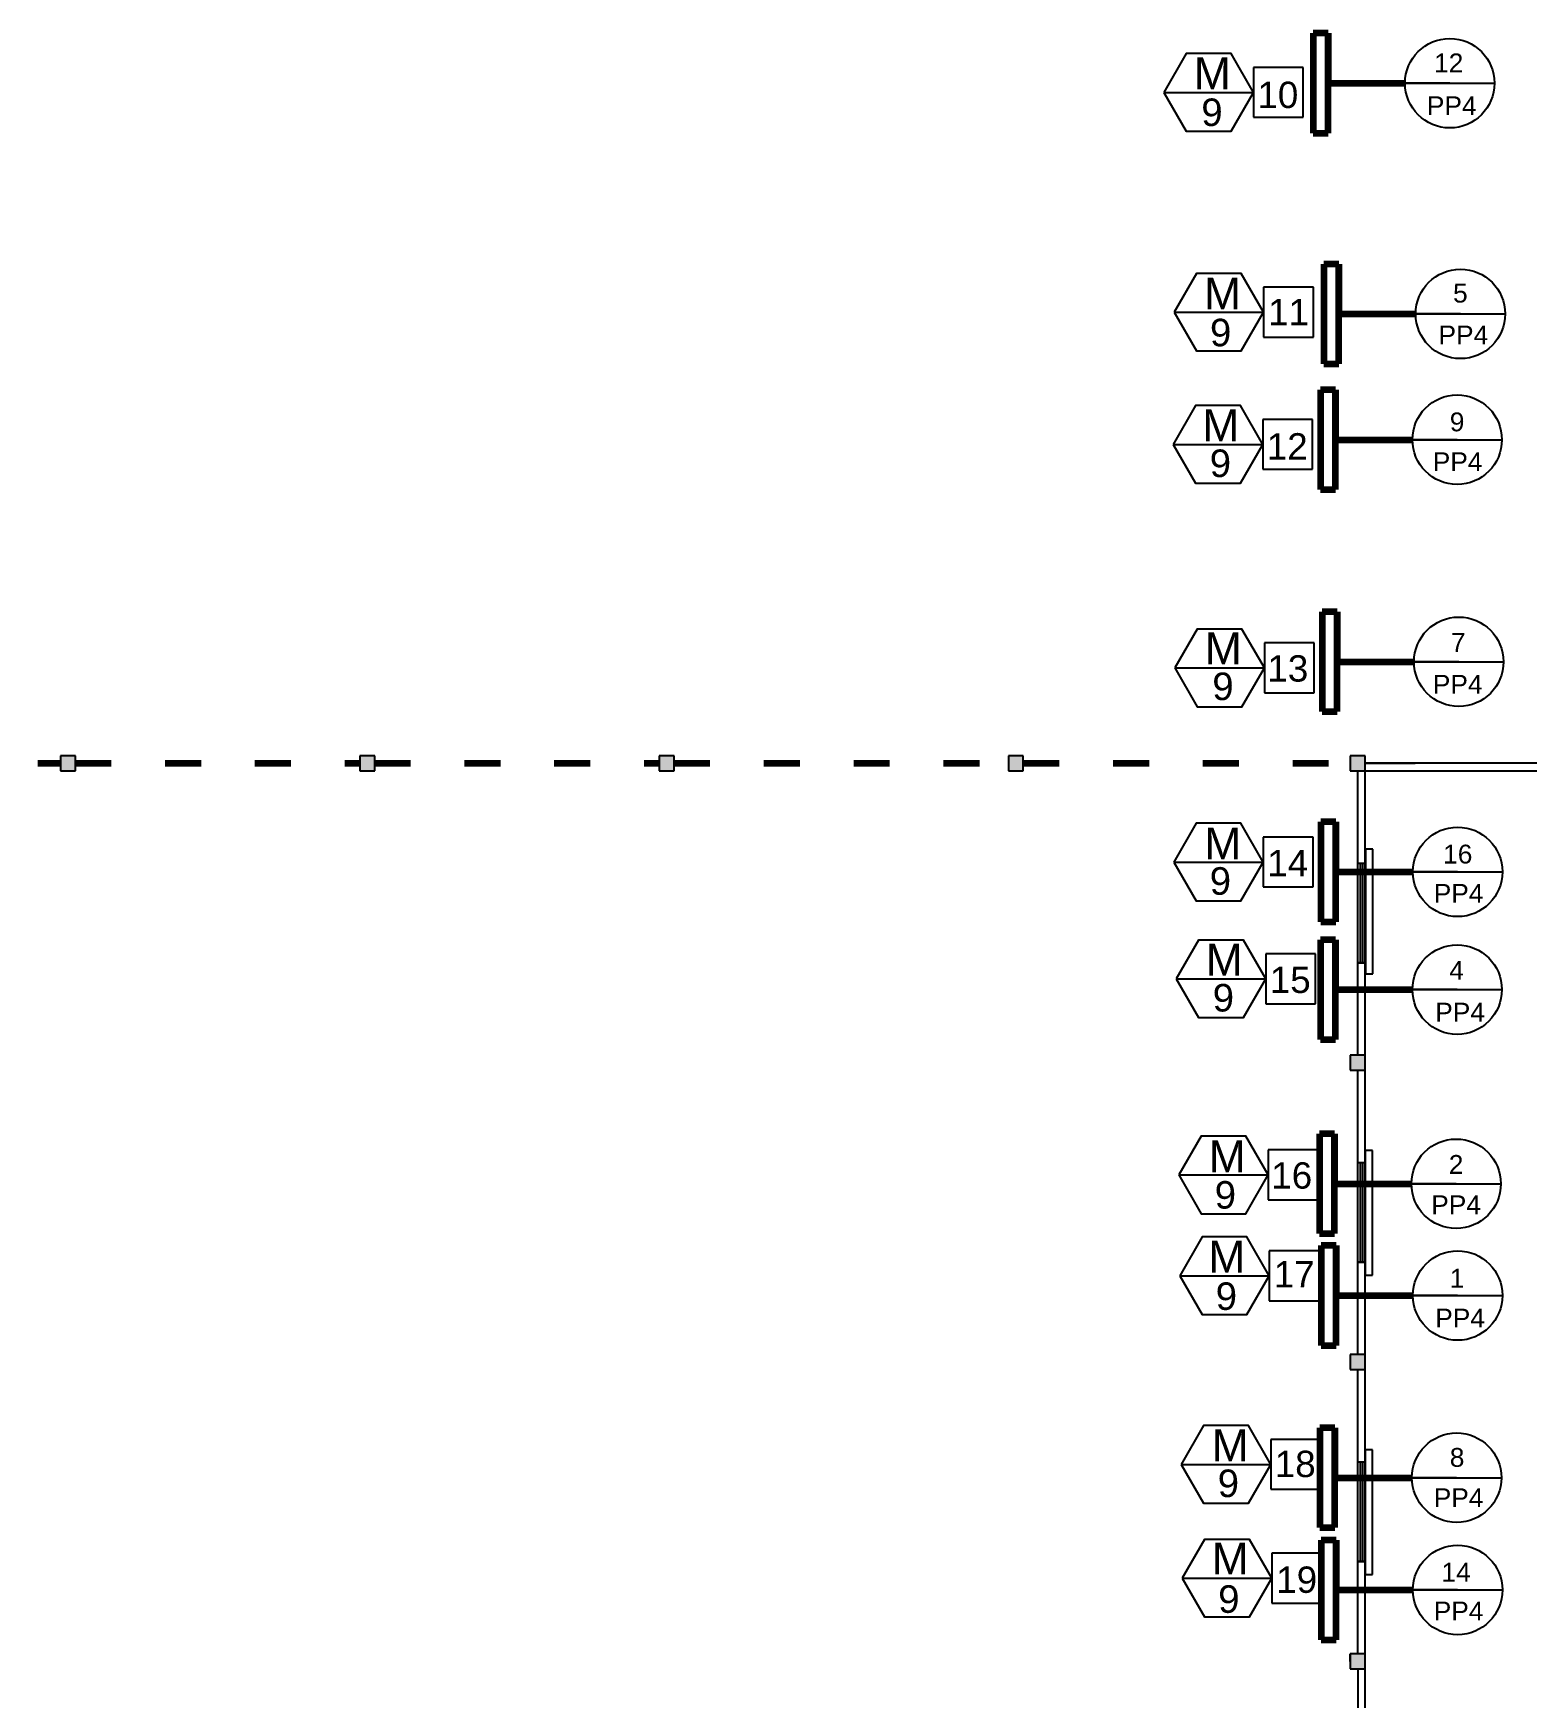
# Model space of a CAD drawing. Header units: millimetres. Extents: x 3339 to 2017737, y 4955 to 2748989.
# Drawn here: x 1169011 to 1198944, y 1667803 to 1701156 of the extents above; entities that cross this region are included whole.
import ezdxf

# ---------------------------------------------------------------- set-up
doc = ezdxf.new("R2010")
doc.units = ezdxf.units.MM
doc.header["$LTSCALE"] = 30
doc.linetypes.add('ACAD_ISO03W100', pattern=[30, 12, -18])
doc.styles.get("Standard").update_dxf_attribs({"font": 'arial.ttf'})

msp = doc.modelspace()

# ---------------------------------------------------------------- hatches: boundary and pattern name
at = {"true_color": 0xf8d731}
h = msp.add_hatch(color=40, dxfattribs=at)
h.dxf.hatch_style = 1
h.paths.add_polyline_path([(1241704.084, 1663828.947), (1241554.084, 1663828.947), (1241404.084, 1663828.947), (1241404.084, 1663678.947), (1241404.084, 1663528.947), (1241704.084, 1663528.947)])
h.paths.add_polyline_path([(1235854.084, 1663828.947), (1235704.084, 1663828.947), (1235554.084, 1663828.947), (1235554.084, 1663678.947), (1235554.084, 1663528.947), (1235854.084, 1663528.947)])
h.paths.add_polyline_path([(1232854.084, 1663828.947), (1232704.084, 1663828.947), (1232554.084, 1663828.947), (1232554.084, 1663678.947), (1232554.084, 1663528.947), (1232854.084, 1663528.947)])
h.paths.add_polyline_path([(1226854.084, 1663828.947), (1226704.084, 1663828.947), (1226554.084, 1663828.947), (1226554.084, 1663678.947), (1226554.084, 1663528.947), (1226854.084, 1663528.947)])
h.paths.add_polyline_path([(1220854.084, 1663828.947), (1220704.084, 1663828.947), (1220554.084, 1663828.947), (1220554.084, 1663678.947), (1220554.084, 1663528.947), (1220854.084, 1663528.947)])
h.paths.add_polyline_path([(1214854.084, 1663828.947), (1214704.084, 1663828.947), (1214554.084, 1663828.947), (1214554.084, 1663678.947), (1214554.084, 1663528.947), (1214854.084, 1663528.947)])
h.paths.add_polyline_path([(1208854.084, 1663828.947), (1208704.084, 1663828.947), (1208554.084, 1663828.947), (1208554.084, 1663678.947), (1208554.084, 1663528.947), (1208854.084, 1663528.947)])
h.paths.add_polyline_path([(1205854.084, 1663828.947), (1205704.084, 1663828.947), (1205554.084, 1663828.947), (1205554.084, 1663678.947), (1205554.084, 1663528.947), (1205854.084, 1663528.947)])
h.paths.add_polyline_path([(1200004.084, 1663828.947), (1199854.084, 1663828.947), (1199704.084, 1663828.947), (1199704.084, 1663528.947), (1200004.084, 1663528.947)])
h.paths.add_polyline_path([(1200004.084, 1666678.947), (1199854.084, 1666678.947), (1199704.084, 1666678.947), (1199704.084, 1666378.947), (1200004.084, 1666378.947)])
h.paths.add_polyline_path([(1200004.084, 1672678.947), (1199854.084, 1672678.947), (1199704.084, 1672678.947), (1199704.084, 1672528.947), (1199704.084, 1672378.947), (1200004.084, 1672378.947)])
h.paths.add_polyline_path([(1200004.084, 1678678.947), (1199854.084, 1678678.947), (1199704.084, 1678678.947), (1199704.084, 1678378.947), (1200004.084, 1678378.947)])
h.paths.add_polyline_path([(1195704.084, 1674678.947), (1195558.192, 1674678.947), (1195408.192, 1674678.947), (1195408.192, 1674528.947), (1195408.192, 1674378.947), (1195704.084, 1674378.947)])
h.paths.add_polyline_path([(1195704.084, 1668528.947), (1195704.084, 1668679.806), (1195408.192, 1668679.806), (1195408.192, 1668529.806), (1195408.192, 1668379.806), (1195704.084, 1668379.806)])
h.paths.add_polyline_path([(1195704.084, 1663828.947), (1195404.084, 1663828.947), (1195404.084, 1663528.947), (1195704.084, 1663528.947)])
h.paths.add_polyline_path([(1241704.084, 1666678.947), (1241554.084, 1666678.947), (1241404.084, 1666678.947), (1241404.084, 1666528.947), (1241404.084, 1666378.947), (1241704.084, 1666378.947)])
h.paths.add_polyline_path([(1241704.084, 1672678.947), (1241554.084, 1672678.947), (1241404.084, 1672678.947), (1241404.084, 1672528.947), (1241404.084, 1672378.947), (1241704.084, 1672378.947)])
h.paths.add_polyline_path([(1241704.084, 1678678.947), (1241554.084, 1678678.947), (1241404.084, 1678678.947), (1241404.084, 1678528.947), (1241404.084, 1678378.947), (1241704.084, 1678378.947)])
h.paths.add_polyline_path([(1188854.084, 1663828.947), (1188554.084, 1663828.947), (1188554.084, 1663528.947), (1188704.084, 1663528.947), (1188854.084, 1663528.947)])
h.paths.add_polyline_path([(1181854.084, 1663828.947), (1181554.084, 1663828.947), (1181554.084, 1663528.947), (1181704.084, 1663528.947), (1181854.084, 1663528.947)])
h.paths.add_polyline_path([(1175854.084, 1663828.947), (1175554.084, 1663828.947), (1175554.084, 1663528.947), (1175704.084, 1663528.947), (1175854.084, 1663528.947)])
h.paths.add_polyline_path([(1169854.084, 1663828.947), (1169554.084, 1663828.947), (1169554.084, 1663528.947), (1169704.084, 1663528.947), (1169854.084, 1663528.947)])
h.paths.add_polyline_path([(1200004.084, 1684678.947), (1199854.084, 1684678.947), (1199704.084, 1684678.947), (1199704.084, 1684528.947), (1199704.084, 1684378.947), (1200004.084, 1684378.947)])
h.paths.add_polyline_path([(1195704.084, 1680678.947), (1195558.192, 1680678.947), (1195408.192, 1680678.947), (1195408.192, 1680528.947), (1195408.192, 1680378.947), (1195704.084, 1680378.947)])
h.paths.add_polyline_path([(1195704.084, 1686678.947), (1195558.192, 1686678.947), (1195408.192, 1686678.947), (1195408.192, 1686528.947), (1195408.192, 1686378.947), (1195704.084, 1686378.947)])
h.paths.add_polyline_path([(1152004.084, 1663828.947), (1151704.084, 1663828.947), (1151704.084, 1663528.947), (1152004.084, 1663528.947)])
h.paths.add_polyline_path([(1157854.084, 1663828.947), (1157554.084, 1663828.947), (1157554.084, 1663528.947), (1157704.084, 1663528.947), (1157854.084, 1663528.947)])
h.paths.add_polyline_path([(1163854.084, 1663828.947), (1163554.084, 1663828.947), (1163554.084, 1663528.947), (1163704.084, 1663528.947), (1163854.084, 1663528.947)])
at = {"ltscale": 2, "true_color": 0xf8d731}
h = msp.add_hatch(dxfattribs=at)
h.set_pattern_fill('ANGLE', color=40)
h.set_pattern_definition([(0, (555349.603, 1616982.153), (0, 6.985), [5.08, -1.905]), (90, (555349.603, 1616982.153), (-6.985, 4e-16), [5.08, -1.905])])
h.paths.add_polyline_path([(1169554.084, 1686529.185), (1169554.084, 1686379.185), (1169854.084, 1686379.185), (1169854.084, 1686679.185), (1169704.084, 1686679.185), (1169554.084, 1686679.185)])
h.paths.add_polyline_path([(1175854.084, 1686679.13), (1175704.084, 1686679.13), (1175554.084, 1686679.13), (1175554.084, 1686529.13), (1175554.084, 1686379.13), (1175854.084, 1686379.13)])
h.paths.add_polyline_path([(1181704.084, 1686679.074), (1181554.084, 1686679.074), (1181554.084, 1686529.074), (1181554.084, 1686379.074), (1181854.084, 1686379.074), (1181854.084, 1686679.074)])
h.paths.add_polyline_path([(1188554.084, 1686379.009), (1188854.084, 1686379.009), (1188854.084, 1686679.009), (1188704.084, 1686679.009), (1188554.084, 1686679.009), (1188554.084, 1686529.009)])

# ---------------------------------------------------------------- linework, layer by layer
at = {"lineweight": 211, "ltscale": 5}
for p, q in [((1194661.823, 1701155.87), (1194661.823, 1699155.87)), ((1194961.823, 1701155.87), (1194661.823, 1701155.87)), ((1194661.823, 1701155.87), (1194661.823, 1700155.87)), ((1194961.823, 1699155.87), (1194961.823, 1701155.87)), ((1194961.823, 1701155.87), (1194961.823, 1700155.87)), ((1194961.823, 1700155.87), (1196501.823, 1700155.87)), ((1194661.823, 1699155.87), (1194961.823, 1699155.87)), ((1194875.382, 1696531.999), (1194875.382, 1694531.999)), ((1195175.382, 1696531.999), (1194875.382, 1696531.999)), ((1194875.382, 1696531.999), (1194875.382, 1695531.999)), ((1195175.382, 1694531.999), (1195175.382, 1696531.999)), ((1195175.382, 1696531.999), (1195175.382, 1695531.999)), ((1195175.382, 1695531.999), (1196715.382, 1695531.999)), ((1194875.382, 1694531.999), (1195175.382, 1694531.999)), ((1194809.839, 1694012.153), (1194809.839, 1692012.153)), ((1195109.839, 1694012.153), (1194809.839, 1694012.153)), ((1194809.839, 1694012.153), (1194809.839, 1693012.153)), ((1195109.839, 1692012.153), (1195109.839, 1694012.153)), ((1195109.839, 1694012.153), (1195109.839, 1693012.153)), ((1195109.839, 1693012.153), (1196649.839, 1693012.153)), ((1194809.839, 1692012.153), (1195109.839, 1692012.153)), ((1194841.785, 1689562.196), (1194841.785, 1687562.196)), ((1195141.785, 1689562.196), (1194841.785, 1689562.196)), ((1194841.785, 1689562.196), (1194841.785, 1688562.196)), ((1195141.785, 1687562.196), (1195141.785, 1689562.196)), ((1195141.785, 1689562.196), (1195141.785, 1688562.196)), ((1195141.785, 1688562.196), (1196681.785, 1688562.196)), ((1194841.785, 1687562.196), (1195141.785, 1687562.196)), ((1194819.603, 1685352.153), (1194819.603, 1683352.153)), ((1195119.603, 1685352.153), (1194819.603, 1685352.153)), ((1194819.603, 1685352.153), (1194819.603, 1684352.153)), ((1195119.603, 1683352.153), (1195119.603, 1685352.153)), ((1195119.603, 1685352.153), (1195119.603, 1684352.153)), ((1195119.603, 1684352.153), (1196659.603, 1684352.153)), ((1194819.603, 1683352.153), (1195119.603, 1683352.153)), ((1194813.333, 1682992.153), (1194813.333, 1680992.153)), ((1195113.333, 1682992.153), (1194813.333, 1682992.153)), ((1194813.333, 1682992.153), (1194813.333, 1681992.153)), ((1195113.333, 1680992.153), (1195113.333, 1682992.153)), ((1195113.333, 1682992.153), (1195113.333, 1681992.153)), ((1195113.333, 1681992.153), (1196653.333, 1681992.153)), ((1194813.333, 1680992.153), (1195113.333, 1680992.153)), ((1194793.333, 1679102.153), (1194793.333, 1677102.153)), ((1195093.333, 1679102.153), (1194793.333, 1679102.153)), ((1194793.333, 1679102.153), (1194793.333, 1678102.153)), ((1195093.333, 1677102.153), (1195093.333, 1679102.153)), ((1195093.333, 1679102.153), (1195093.333, 1678102.153)), ((1195093.333, 1678102.153), (1196633.333, 1678102.153)), ((1194793.333, 1677102.153), (1195093.333, 1677102.153)), ((1194823.333, 1676862.153), (1194823.333, 1674862.153)), ((1195123.333, 1676862.153), (1194823.333, 1676862.153)), ((1194823.333, 1676862.153), (1194823.333, 1675862.153)), ((1195123.333, 1674862.153), (1195123.333, 1676862.153)), ((1195123.333, 1676862.153), (1195123.333, 1675862.153)), ((1195123.333, 1675862.153), (1196663.333, 1675862.153)), ((1194823.333, 1674862.153), (1195123.333, 1674862.153)), ((1194799.603, 1673212.153), (1194799.603, 1671212.153)), ((1195099.603, 1673212.153), (1194799.603, 1673212.153)), ((1194799.603, 1673212.153), (1194799.603, 1672212.153)), ((1195099.603, 1671212.153), (1195099.603, 1673212.153)), ((1195099.603, 1673212.153), (1195099.603, 1672212.153)), ((1195099.603, 1672212.153), (1196639.603, 1672212.153)), ((1194799.603, 1671212.153), (1195099.603, 1671212.153)), ((1194823.333, 1670962.153), (1194823.333, 1668962.153)), ((1195123.333, 1670962.153), (1194823.333, 1670962.153)), ((1194823.333, 1670962.153), (1194823.333, 1669962.153)), ((1195123.333, 1668962.153), (1195123.333, 1670962.153)), ((1195123.333, 1670962.153), (1195123.333, 1669962.153)), ((1195123.333, 1669962.153), (1196663.333, 1669962.153)), ((1194823.333, 1668962.153), (1195123.333, 1668962.153))]:
    msp.add_line(p, q, dxfattribs=at)
for p, q in [((1193465.177, 1700472.517), (1193465.177, 1699472.517)), ((1194465.177, 1700472.517), (1193465.177, 1700472.517)), ((1193465.177, 1700472.517), (1193465.177, 1699972.517)), ((1194465.177, 1699472.517), (1194465.177, 1700472.517)), ((1197401.823, 1700155.87), (1196501.823, 1700155.87)), ((1196501.823, 1700155.87), (1198301.823, 1700155.87)), ((1197401.823, 1700155.87), (1197401.823, 1700155.87)), ((1191671.587, 1699972.517), (1193465.177, 1699972.517)), ((1193465.177, 1699472.517), (1194465.177, 1699472.517)), ((1193668.736, 1696068.647), (1193668.736, 1695068.647)), ((1194668.736, 1696068.647), (1193668.736, 1696068.647)), ((1193668.736, 1696068.647), (1193668.736, 1695568.647)), ((1194668.736, 1695068.647), (1194668.736, 1696068.647)), ((1197569.839, 1695765.883), (1197569.839, 1695762.153)), ((1191875.146, 1695568.647), (1193668.736, 1695568.647)), ((1197615.382, 1695531.999), (1196715.382, 1695531.999)), ((1196715.382, 1695531.999), (1198515.382, 1695531.999)), ((1197615.382, 1695531.999), (1197615.382, 1695531.999)), ((1193668.736, 1695068.647), (1194668.736, 1695068.647)), ((1193653.193, 1693418.801), (1193653.193, 1692418.801)), ((1194653.193, 1693418.801), (1193653.193, 1693418.801)), ((1193653.193, 1693418.801), (1193653.193, 1692918.801)), ((1194653.193, 1692418.801), (1194653.193, 1693418.801)), ((1197549.839, 1693012.153), (1196649.839, 1693012.153)), ((1196649.839, 1693012.153), (1198449.839, 1693012.153)), ((1197549.839, 1693012.153), (1197549.839, 1693012.153)), ((1191859.603, 1692918.801), (1193653.193, 1692918.801)), ((1193653.193, 1692418.801), (1194653.193, 1692418.801)), ((1197549.839, 1692115.883), (1197549.839, 1692112.153)), ((1193685.139, 1688938.843), (1193685.139, 1687938.843)), ((1194685.139, 1688938.843), (1193685.139, 1688938.843)), ((1193685.139, 1688938.843), (1193685.139, 1688438.843)), ((1194685.139, 1687938.843), (1194685.139, 1688938.843)), ((1191891.549, 1688438.843), (1193685.139, 1688438.843)), ((1197581.785, 1688562.196), (1196681.785, 1688562.196)), ((1196681.785, 1688562.196), (1198481.785, 1688562.196)), ((1197581.785, 1688562.196), (1197581.785, 1688562.196)), ((1193685.139, 1687938.843), (1194685.139, 1687938.843)), ((1197581.785, 1687665.926), (1197581.785, 1687662.196)), ((1169554.084, 1686679.185), (1169554.084, 1686379.185)), ((1169854.084, 1686679.185), (1169554.084, 1686679.185)), ((1169554.084, 1686679.185), (1169554.084, 1686529.185)), ((1169854.084, 1686679.185), (1169704.084, 1686679.185)), ((1169854.084, 1686379.185), (1169854.084, 1686679.185)), ((1169854.084, 1686529.185), (1169854.084, 1686679.185)), ((1175554.084, 1686679.13), (1175554.084, 1686379.13)), ((1175854.084, 1686679.13), (1175554.084, 1686679.13)), ((1175554.084, 1686679.13), (1175554.084, 1686529.13)), ((1175854.084, 1686679.13), (1175704.084, 1686679.13)), ((1175854.084, 1686379.13), (1175854.084, 1686679.13)), ((1175854.084, 1686529.13), (1175854.084, 1686679.13)), ((1181554.084, 1686679.074), (1181554.084, 1686379.074)), ((1181854.084, 1686679.074), (1181554.084, 1686679.074)), ((1181554.084, 1686679.074), (1181554.084, 1686529.074)), ((1181854.084, 1686679.074), (1181704.084, 1686679.074)), ((1181854.084, 1686379.074), (1181854.084, 1686679.074)), ((1181854.084, 1686529.074), (1181854.084, 1686679.074)), ((1188554.084, 1686679.009), (1188554.084, 1686379.009)), ((1188854.084, 1686679.009), (1188554.084, 1686679.009)), ((1188554.084, 1686679.009), (1188554.084, 1686529.009)), ((1188854.084, 1686679.009), (1188704.084, 1686679.009)), ((1188854.084, 1686379.009), (1188854.084, 1686679.009)), ((1188854.084, 1686529.009), (1188854.084, 1686679.009)), ((1195408.192, 1686678.947), (1195408.192, 1686378.947)), ((1195704.084, 1686678.947), (1195408.192, 1686678.947)), ((1195408.192, 1686678.947), (1195408.192, 1686528.947)), ((1195704.084, 1686678.947), (1195558.192, 1686678.947)), ((1195704.084, 1668528.947), (1195704.084, 1686678.947)), ((1169554.084, 1686379.185), (1169854.084, 1686379.185)), ((1175554.084, 1686379.13), (1175854.084, 1686379.13)), ((1181554.084, 1686379.074), (1181854.084, 1686379.074)), ((1188554.084, 1686379.009), (1188854.084, 1686379.009)), ((1195408.192, 1686378.947), (1199704.084, 1686378.947)), ((1195558.192, 1680678.947), (1195558.192, 1686378.947)), ((1196708.192, 1686528.947), (1195704.084, 1686528.947)), ((1195704.084, 1686528.947), (1195708.192, 1686528.947)), ((1199854.084, 1686528.947), (1195704.084, 1686528.947)), ((1195708.192, 1686528.947), (1196708.192, 1686528.947)), ((1193663.193, 1685048.801), (1193663.193, 1684048.801)), ((1194663.193, 1685048.801), (1193663.193, 1685048.801)), ((1193663.193, 1685048.801), (1193663.193, 1684548.801)), ((1194663.193, 1684048.801), (1194663.193, 1685048.801)), ((1195712.521, 1684808.876), (1195712.521, 1682308.876)), ((1195862.521, 1684808.876), (1195712.521, 1684808.876)), ((1195712.521, 1684808.876), (1195712.521, 1684808.876)), ((1195862.521, 1682308.876), (1195862.521, 1684808.876)), ((1191869.603, 1684548.801), (1193663.193, 1684548.801)), ((1193663.193, 1684548.801), (1193663.193, 1684548.801)), ((1197559.603, 1684352.153), (1196659.603, 1684352.153)), ((1196659.603, 1684352.153), (1198459.603, 1684352.153)), ((1197559.603, 1684352.153), (1197559.603, 1684352.153)), ((1193663.193, 1684048.801), (1194663.193, 1684048.801)), ((1197559.603, 1683455.883), (1197559.603, 1683452.153)), ((1193713.193, 1682708.801), (1193713.193, 1681708.801)), ((1194713.193, 1682708.801), (1193713.193, 1682708.801)), ((1193713.193, 1682708.801), (1193713.193, 1682208.801)), ((1194713.193, 1681708.801), (1194713.193, 1682708.801)), ((1195558.192, 1680678.947), (1195558.192, 1682528.947)), ((1195558.192, 1682528.947), (1195708.192, 1682528.947)), ((1191919.603, 1682208.801), (1193713.193, 1682208.801)), ((1195712.521, 1682308.876), (1195862.521, 1682308.876)), ((1197549.603, 1681992.153), (1196649.603, 1681992.153)), ((1196649.603, 1681992.153), (1198449.603, 1681992.153)), ((1197549.603, 1681992.153), (1197549.603, 1681992.153)), ((1193713.193, 1681708.801), (1194713.193, 1681708.801)), ((1197549.603, 1681095.883), (1197549.603, 1681092.153)), ((1195408.192, 1680678.947), (1195408.192, 1680378.947)), ((1195704.084, 1680678.947), (1195408.192, 1680678.947)), ((1195408.192, 1680678.947), (1195408.192, 1680528.947)), ((1195704.084, 1680678.947), (1195558.192, 1680678.947)), ((1195408.192, 1680378.947), (1195704.084, 1680378.947)), ((1195558.192, 1674678.947), (1195558.192, 1680378.947)), ((1195704.084, 1680528.947), (1195708.192, 1680528.947)), ((1195704.084, 1680528.947), (1195708.192, 1680528.947)), ((1193763.193, 1678778.801), (1193763.193, 1677778.801)), ((1194763.193, 1678778.801), (1193763.193, 1678778.801)), ((1193763.193, 1678778.801), (1193763.193, 1678278.801)), ((1194763.193, 1677778.801), (1194763.193, 1678778.801)), ((1195702.521, 1678768.876), (1195702.521, 1676268.876)), ((1195852.521, 1678768.876), (1195702.521, 1678768.876)), ((1195702.521, 1678768.876), (1195702.521, 1678768.876)), ((1195852.521, 1676268.876), (1195852.521, 1678768.876)), ((1191969.603, 1678278.801), (1193763.193, 1678278.801)), ((1197529.603, 1678102.153), (1196629.603, 1678102.153)), ((1196629.603, 1678102.153), (1198429.603, 1678102.153)), ((1197529.603, 1678102.153), (1197529.603, 1678102.153)), ((1193763.193, 1677778.801), (1194763.193, 1677778.801)), ((1197529.603, 1677205.883), (1197529.603, 1677202.153)), ((1193783.193, 1676758.801), (1193783.193, 1675758.801)), ((1194783.193, 1676758.801), (1193783.193, 1676758.801)), ((1193783.193, 1676758.801), (1193783.193, 1676258.801)), ((1194783.193, 1675758.801), (1194783.193, 1676758.801)), ((1195558.192, 1674678.947), (1195558.192, 1676528.947)), ((1195558.192, 1676528.947), (1195708.192, 1676528.947)), ((1191989.603, 1676258.801), (1193783.193, 1676258.801)), ((1195702.521, 1676268.876), (1195852.521, 1676268.876)), ((1193783.193, 1675758.801), (1194783.193, 1675758.801)), ((1197559.603, 1675862.153), (1196659.603, 1675862.153)), ((1196659.603, 1675862.153), (1198459.603, 1675862.153)), ((1197559.603, 1675862.153), (1197559.603, 1675862.153)), ((1195408.192, 1674678.947), (1195408.192, 1674378.947)), ((1195704.084, 1674678.947), (1195408.192, 1674678.947)), ((1195408.192, 1674678.947), (1195408.192, 1674528.947)), ((1195704.084, 1674678.947), (1195558.192, 1674678.947)), ((1197559.603, 1674965.883), (1197559.603, 1674962.153)), ((1195408.192, 1674378.947), (1195704.084, 1674378.947)), ((1195558.192, 1668679.806), (1195558.192, 1674378.947)), ((1193813.193, 1672978.801), (1193813.193, 1671978.801)), ((1194813.193, 1672978.801), (1193813.193, 1672978.801)), ((1193813.193, 1672978.801), (1193813.193, 1672478.801)), ((1194813.193, 1671978.801), (1194813.193, 1672978.801)), ((1195702.521, 1672768.876), (1195702.521, 1670268.876)), ((1195852.521, 1672768.876), (1195702.521, 1672768.876)), ((1195702.521, 1672768.876), (1195702.521, 1672768.876)), ((1195852.521, 1670268.876), (1195852.521, 1672768.876)), ((1192019.603, 1672478.801), (1193813.193, 1672478.801)), ((1197539.603, 1672212.153), (1196639.603, 1672212.153)), ((1196639.603, 1672212.153), (1198439.603, 1672212.153)), ((1197539.603, 1672212.153), (1197539.603, 1672212.153)), ((1193813.193, 1671978.801), (1194813.193, 1671978.801)), ((1197539.603, 1671315.883), (1197539.603, 1671312.153)), ((1193833.193, 1670698.801), (1193833.193, 1669698.801)), ((1194833.193, 1670698.801), (1193833.193, 1670698.801)), ((1193833.193, 1670698.801), (1193833.193, 1670198.801)), ((1194833.193, 1669698.801), (1194833.193, 1670698.801)), ((1195558.192, 1668679.806), (1195558.192, 1670529.806)), ((1195558.192, 1670529.806), (1195708.192, 1670529.806)), ((1192039.603, 1670198.801), (1193833.193, 1670198.801)), ((1195702.521, 1670268.876), (1195852.521, 1670268.876)), ((1193833.193, 1669698.801), (1194833.193, 1669698.801)), ((1197559.603, 1669962.153), (1196659.603, 1669962.153)), ((1196659.603, 1669962.153), (1198459.603, 1669962.153)), ((1197559.603, 1669962.153), (1197559.603, 1669962.153)), ((1197559.603, 1669065.883), (1197559.603, 1669062.153)), ((1195408.192, 1668679.806), (1195408.192, 1668529.806)), ((1195408.192, 1668529.806), (1195408.192, 1668679.806)), ((1195704.084, 1668679.806), (1195408.192, 1668679.806)), ((1195408.192, 1668529.806), (1195408.192, 1668379.806)), ((1195408.192, 1668379.806), (1195704.084, 1668379.806)), ((1195558.192, 1668379.806), (1195558.192, 1663828.947)), ((1195704.084, 1663528.947), (1195704.084, 1668528.947))]:
    msp.add_line(p, q)
at = {"linetype": 'ACAD_ISO03W100', "lineweight": 200, "ltscale": 2}
for p, q in [((1163704.084, 1686529.241), (1169554.084, 1686529.187)), ((1169854.084, 1686529.184), (1175554.084, 1686529.131)), ((1175854.084, 1686529.128), (1181554.084, 1686529.075)), ((1181854.084, 1686529.073), (1188554.084, 1686529.01)), ((1188854.084, 1686529.008), (1195408.192, 1686528.947))]:
    msp.add_line(p, q, dxfattribs=at)
at = {"color": 9, "true_color": 0xafd9aa}
for p, q in [((1195558.192, 1684528.947), (1195708.192, 1684528.947)), ((1195558.192, 1682528.947), (1195558.192, 1684528.947)), ((1195558.192, 1684528.947), (1195608.192, 1684528.947)), ((1195608.192, 1684528.947), (1195608.192, 1682528.947)), ((1195658.192, 1682528.947), (1195658.192, 1684528.947)), ((1195708.192, 1684528.947), (1195708.192, 1683528.947)), ((1195708.192, 1683528.947), (1195708.192, 1682528.947)), ((1195708.192, 1682528.947), (1195558.192, 1682528.947)), ((1195608.192, 1682528.947), (1195658.192, 1682528.947)), ((1195558.192, 1678528.947), (1195708.192, 1678528.947)), ((1195558.192, 1676528.947), (1195558.192, 1678528.947)), ((1195558.192, 1678528.947), (1195608.192, 1678528.947)), ((1195608.192, 1678528.947), (1195608.192, 1676528.947)), ((1195658.192, 1676528.947), (1195658.192, 1678528.947)), ((1195708.192, 1678528.947), (1195708.192, 1677528.947)), ((1195708.192, 1677528.947), (1195708.192, 1676528.947)), ((1195708.192, 1676528.947), (1195558.192, 1676528.947)), ((1195608.192, 1676528.947), (1195658.192, 1676528.947)), ((1195558.192, 1672529.806), (1195708.192, 1672529.806)), ((1195558.192, 1670529.806), (1195558.192, 1672529.806)), ((1195558.192, 1672529.806), (1195608.192, 1672529.806)), ((1195608.192, 1672529.806), (1195608.192, 1670529.806)), ((1195658.192, 1670529.806), (1195658.192, 1672529.806)), ((1195708.192, 1672529.806), (1195708.192, 1671529.806)), ((1195708.192, 1671529.806), (1195708.192, 1670529.806)), ((1195708.192, 1670529.806), (1195558.192, 1670529.806)), ((1195608.192, 1670529.806), (1195658.192, 1670529.806))]:
    msp.add_line(p, q, dxfattribs=at)
for points in [[(1191671.587, 1699972.517), (1192119.985, 1699195.87), (1193016.78, 1699195.87), (1193465.177, 1699972.517), (1193016.78, 1700749.164), (1192119.985, 1700749.164)], [(1191875.146, 1695568.647), (1192323.543, 1694791.999), (1193220.338, 1694791.999), (1193668.736, 1695568.647), (1193220.338, 1696345.294), (1192323.543, 1696345.294)], [(1191859.603, 1692918.801), (1192308, 1692142.153), (1193204.795, 1692142.153), (1193653.193, 1692918.801), (1193204.795, 1693695.448), (1192308, 1693695.448)], [(1191891.549, 1688438.843), (1192339.946, 1687662.196), (1193236.741, 1687662.196), (1193685.139, 1688438.843), (1193236.741, 1689215.491), (1192339.946, 1689215.491)], [(1191869.603, 1684548.801), (1192318, 1683772.153), (1193214.795, 1683772.153), (1193663.193, 1684548.801), (1193214.795, 1685325.448), (1192318, 1685325.448)], [(1191919.603, 1682208.801), (1192368, 1681432.153), (1193264.795, 1681432.153), (1193713.193, 1682208.801), (1193264.795, 1682985.448), (1192368, 1682985.448)], [(1191969.603, 1678278.801), (1192418, 1677502.153), (1193314.795, 1677502.153), (1193763.193, 1678278.801), (1193314.795, 1679055.448), (1192418, 1679055.448)], [(1191989.603, 1676258.801), (1192438, 1675482.153), (1193334.795, 1675482.153), (1193783.193, 1676258.801), (1193334.795, 1677035.448), (1192438, 1677035.448)], [(1192019.603, 1672478.801), (1192468, 1671702.153), (1193364.795, 1671702.153), (1193813.193, 1672478.801), (1193364.795, 1673255.448), (1192468, 1673255.448)], [(1192039.603, 1670198.801), (1192488, 1669422.153), (1193384.795, 1669422.153), (1193833.193, 1670198.801), (1193384.795, 1670975.448), (1192488, 1670975.448)]]:
    msp.add_lwpolyline(points, close=True)
for centre in [(1197401.823, 1700155.87), (1197615.382, 1695531.999), (1197549.839, 1693012.153), (1197581.785, 1688562.196), (1197559.603, 1684352.153), (1197549.603, 1681992.153), (1197529.603, 1678102.153), (1197559.603, 1675862.153), (1197539.603, 1672212.153), (1197559.603, 1669962.153)]:
    msp.add_circle(centre, 896.27)

# ---------------------------------------------------------------- texts
at = {"attachment_point": 1}
for s, width, gutter_width, insert, char_height in [('\\pxt0.39537;M', 638.12225, 3190.611, (1192271.587, 1700673.992), 638.12225), ('\\pxqc,t0.39537;12', 377.35925, 1886.796, (1197191.823, 1700751.208), 377.35925), ('\\pxqc,t0.39537;10', 528.01515, 2640.076, (1193691.587, 1700186.046), 528.01515), ('9', 551.54222, 2757.711, (1192421.587, 1699849.075), 551.542), ('\\pxqc,t0.39537;PP4', 377.35925, 1886.796, (1197251.823, 1699893.229), 377.35925), ('\\pxt0.39537;M', 638.12225, 3190.611, (1192475.146, 1696260.122), 638.12225), ('\\pxqc,t0.39537;5', 377.35925, 1886.796, (1197425.382, 1696137.338), 377.35925), ('\\pxqc,t0.39537;11', 528.01515, 2640.076, (1193905.146, 1695832.176), 528.01515), ('9', 551.54222, 2757.711, (1192595.146, 1695435.205), 551.542), ('\\pxqc,t0.39537;PP4', 377.35925, 1886.796, (1197485.382, 1695299.359), 377.35925), ('\\pxt0.39537;M', 638.12225, 3190.611, (1192439.603, 1693620.276), 638.12225), ('\\pxqc,t0.39537;9', 377.35925, 1886.796, (1197359.839, 1693557.492), 377.35925), ('\\pxqc,t0.39537;12', 528.01515, 2640.076, (1193879.603, 1693142.33), 528.01515), ('9', 551.54222, 2757.711, (1192589.603, 1692815.358), 551.542), ('\\pxqc,t0.39537;PP4', 377.35925, 1886.796, (1197369.839, 1692759.513), 377.35925), ('\\pxt0.39537;M', 638.12225, 3190.611, (1192491.549, 1689150.318), 638.12225), ('\\pxqc,t0.39537;7', 377.35925, 1886.796, (1197381.785, 1689137.535), 377.35925), ('\\pxqc,t0.39537;13', 528.01515, 2640.076, (1193891.549, 1688692.372), 528.01515), ('9', 551.54222, 2757.711, (1192641.549, 1688345.401), 551.542), ('\\pxqc,t0.39537;PP4', 377.35925, 1886.796, (1197371.785, 1688299.555), 377.35925), ('\\pxt0.39537;M', 638.12225, 3190.611, (1192479.603, 1685240.276), 638.12225), ('\\pxqc,t0.39537;14', 528.01515, 2640.076, (1193889.603, 1684792.33), 528.01515), ('\\pxqc,t0.39537;16', 377.35925, 1886.796, (1197373.185, 1684896.795), 377.35925), ('9', 551.54222, 2757.711, (1192589.603, 1684445.358), 551.542), ('\\pxqc,t0.39537;PP4', 377.35925, 1886.796, (1197389.603, 1684109.513), 377.35925), ('\\pxt0.39537;M', 638.12225, 3190.611, (1192509.603, 1682910.276), 638.12225), ('\\pxqc,t0.39537;15', 528.01515, 2640.076, (1193939.603, 1682452.33), 528.01515), ('\\pxqc,t0.39537;4', 377.35925, 1886.796, (1197349.603, 1682567.492), 377.35925), ('9', 551.54222, 2757.711, (1192649.603, 1682105.358), 551.542), ('\\pxqc,t0.39537;PP4', 377.35925, 1886.796, (1197419.603, 1681729.513), 377.35925), ('\\pxt0.39537;M', 638.12225, 3190.611, (1192569.603, 1678970.276), 638.12225), ('\\pxqc,t0.39537;2', 377.35925, 1886.796, (1197339.603, 1678677.492), 377.35925), ('\\pxqc,t0.39537;16', 528.01515, 2640.076, (1193969.603, 1678532.33), 528.01515), ('9', 551.54222, 2757.711, (1192689.603, 1678155.358), 551.542), ('\\pxqc,t0.39537;PP4', 377.35925, 1886.796, (1197339.603, 1677869.513), 377.35925), ('\\pxt0.39537;M', 638.12225, 3190.611, (1192559.603, 1676960.276), 638.12225), ('\\pxqc,t0.39537;17', 528.01515, 2640.076, (1194019.603, 1676552.33), 528.01515), ('\\pxqc,t0.39537;1', 377.35925, 1886.796, (1197359.603, 1676397.492), 377.35925), ('9', 551.54222, 2757.711, (1192709.603, 1676125.358), 551.542), ('\\pxqc,t0.39537;PP4', 377.35925, 1886.796, (1197419.603, 1675599.513), 377.35925), ('\\pxt0.39537;M', 638.12225, 3190.611, (1192629.603, 1673180.276), 638.12225), ('\\pxqc,t0.39537;18', 528.01515, 2640.076, (1194039.603, 1672752.33), 528.01515), ('\\pxqc,t0.39537;8', 377.35925, 1886.796, (1197359.603, 1672807.492), 377.35925), ('9', 551.54222, 2757.711, (1192749.603, 1672375.358), 551.542), ('\\pxqc,t0.39537;PP4', 377.35925, 1886.796, (1197389.603, 1671999.513), 377.35925), ('\\pxt0.39537;M', 638.12225, 3190.611, (1192629.603, 1670910.276), 638.12225), ('\\pxqc,t0.39537;19', 528.01515, 2640.076, (1194069.603, 1670432.33), 528.01515), ('\\pxqc,t0.39537;14', 377.35925, 1886.796, (1197339.603, 1670507.492), 377.35925), ('9', 551.54222, 2757.711, (1192759.603, 1670055.358), 551.542), ('\\pxqc,t0.39537;PP4', 377.35925, 1886.796, (1197389.603, 1669729.513), 377.35925)]:
    msp.add_mtext_dynamic_manual_height_columns(s, width=width, gutter_width=gutter_width, heights=[0], dxfattribs=dict(at, insert=insert, char_height=char_height))

doc.saveas('drawing.dxf')
